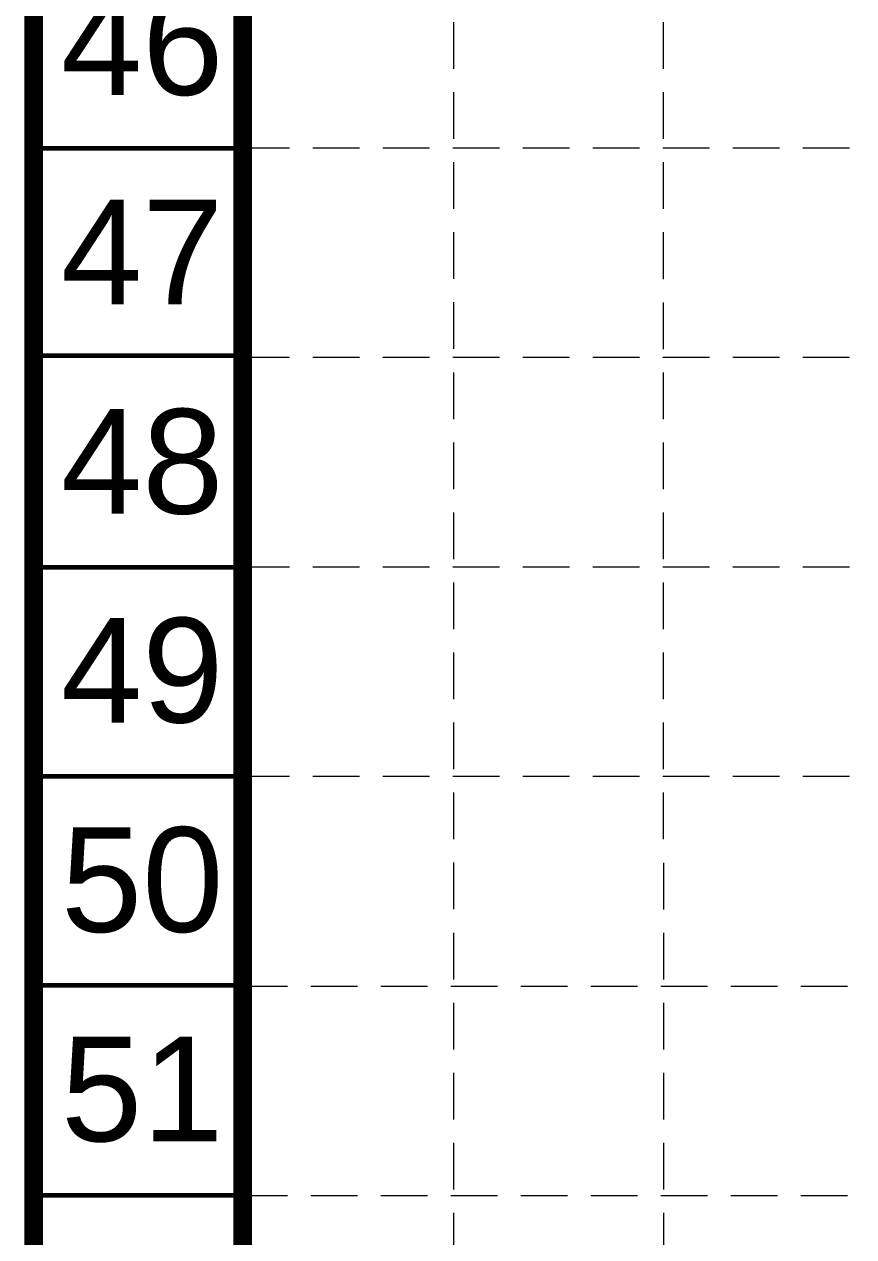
# Model space of a CAD drawing. Extents: x 2138193 to 2139991, y 332071 to 334944.
# Drawn here: x 2138192.8 to 2138370.6, y 332601.8 to 332861.4 of the extents above; entities that cross this region are included whole.
import ezdxf
from ezdxf.enums import TextEntityAlignment as Align

# ---------------------------------------------------------------- set-up
doc = ezdxf.new("R2010")
doc.units = 0
doc.header["$LTSCALE"] = 100
doc.header["$MEASUREMENT"] = 0
doc.linetypes.add('DASHED', pattern=[0.75, 0.5, -0.25])
doc.linetypes.add('HIDDEN', pattern=[0.375, 0.25, -0.125])
for name, color, linetype in [('BASE', 7, 'Continuous'), ('C-STRM-PVC-INLET-N', 7, 'Continuous'), ('GRID', 254, 'DASHED')]:
    doc.layers.add(name, color=color, linetype=linetype)
doc.styles.get("Standard").update_dxf_attribs({"font": 'ARIAL.TTF'})

msp = doc.modelspace()

# ---------------------------------------------------------------- linework, layer by layer
at = {"layer": 'BASE'}
for p, q in [((2138194.82, 334942.37), (2138194.82, 332072.69)), ((2138239.66, 334897.53), (2138239.66, 332117.53)), ((2138239.23, 332834.95), (2138194.39, 332834.95)), ((2138239.66, 332834.95), (2138194.82, 332834.95)), ((2138239.68, 332834.95), (2138194.84, 332834.95)), ((2138239.23, 332790.11), (2138194.39, 332790.11)), ((2138239.66, 332790.11), (2138194.82, 332790.11)), ((2138239.68, 332790.11), (2138194.84, 332790.11)), ((2138239.23, 332745.27), (2138194.39, 332745.27)), ((2138239.66, 332745.27), (2138194.82, 332745.27)), ((2138239.68, 332745.27), (2138194.84, 332745.27)), ((2138239.23, 332700.43), (2138194.39, 332700.43)), ((2138239.66, 332700.43), (2138194.82, 332700.43)), ((2138239.68, 332700.43), (2138194.84, 332700.43)), ((2138239.23, 332655.59), (2138194.39, 332655.59)), ((2138239.66, 332655.59), (2138194.82, 332655.59)), ((2138239.68, 332655.59), (2138194.84, 332655.59)), ((2138239.23, 332610.75), (2138194.39, 332610.75)), ((2138239.66, 332610.75), (2138194.82, 332610.75)), ((2138239.68, 332610.75), (2138194.84, 332610.75))]:
    msp.add_line(p, q, dxfattribs=at)
at = {"layer": 'BASE', "color": 7, "ltscale": 10, "const_width": 1}
for points in [[(2138238.76, 332834.89), (2138195.38, 332834.89)], [(2138239.21, 332834.89), (2138195.83, 332834.89)], [(2138238.76, 332790.45), (2138195.38, 332790.45)], [(2138239.21, 332790.45), (2138195.83, 332790.45)], [(2138238.76, 332745.11), (2138195.38, 332745.11)], [(2138239.21, 332745.11), (2138195.83, 332745.11)], [(2138238.76, 332700.38), (2138195.38, 332700.38)], [(2138239.21, 332700.38), (2138195.83, 332700.38)], [(2138238.76, 332655.58), (2138195.38, 332655.58)], [(2138239.21, 332655.58), (2138195.83, 332655.58)], [(2138238.76, 332610.61), (2138195.38, 332610.61)], [(2138239.21, 332610.61), (2138195.83, 332610.61)]]:
    msp.add_lwpolyline(points, dxfattribs=at)
at = {"layer": 'C-STRM-PVC-INLET-N', "ltscale": 10, "const_width": 4}
msp.add_lwpolyline([(2139988.33, 334942.35), (2139988.37, 332072.69), (2138194.82, 332072.69), (2138194.82, 334942.37), (2139989.32, 334942.33)], dxfattribs=at)
msp.add_lwpolyline([(2138239.62, 334897.62), (2139943.53, 334897.53), (2139943.53, 332117.52), (2138239.66, 332117.53)], close=True, dxfattribs=at)
at = {"layer": 'GRID', "color": 252, "linetype": 'HIDDEN', "lineweight": 0, "ltscale": 0.4}
for p, q in [((2138284.91, 332296.89), (2138284.66, 334895.85)), ((2138329.94, 332296.88), (2138329.38, 334895.83)), ((2138239.66, 332834.95), (2139943.53, 332834.95)), ((2138239.66, 332790.11), (2139943.53, 332790.11)), ((2138239.66, 332745.27), (2139943.53, 332745.27)), ((2138239.66, 332700.43), (2139943.53, 332700.43)), ((2138239.23, 332655.44), (2139943.11, 332655.44)), ((2138239.23, 332610.6), (2139943.11, 332610.6))]:
    msp.add_line(p, q, dxfattribs=at)

# ---------------------------------------------------------------- texts
at = {"layer": 'BASE', "width": 1}
for s, p in [('46', (2138218.1, 332857.51)), ('47', (2138218.1, 332812.67)), ('48', (2138218.1, 332767.83)), ('49', (2138218.11, 332723.1)), ('50', (2138218.11, 332678.26)), ('51', (2138218.11, 332633.42))]:
    msp.add_text(s, height=22.419, dxfattribs=at).set_placement(p, align=Align.MIDDLE_CENTER)

doc.saveas('drawing.dxf')
